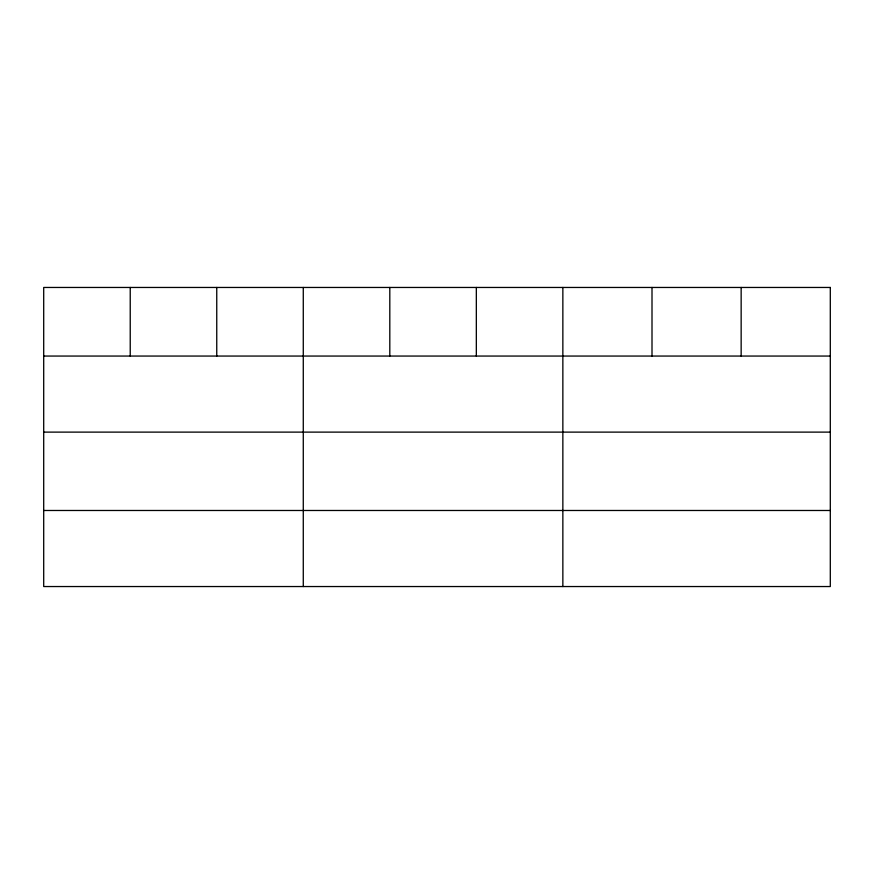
<?xml version="1.0" encoding="UTF-8"?>
<svg xmlns="http://www.w3.org/2000/svg" width="874" height="874" viewBox="0 0 874 874"><rect width="100%" height="100%" fill="white"/><g stroke="black" fill="none" stroke-linecap="round" stroke-linejoin="round"><path stroke-width="1.31" d="M43.7 356.057L830.3 356.057M43.7 432.117L830.3 432.117M43.7 510.482L830.3 510.482M741.152 287.459L741.152 356.057M652.004 287.459L652.004 356.057M562.856 287.459L562.856 586.541M476.33 287.459L476.33 356.057M389.804 287.459L389.804 356.057M303.278 287.459L303.278 586.541M216.752 287.459L216.752 356.057M130.226 287.459L130.226 356.057M830.3 287.459L43.7 287.459L43.7 586.541L830.3 586.541L830.3 287.459"/></g></svg>
